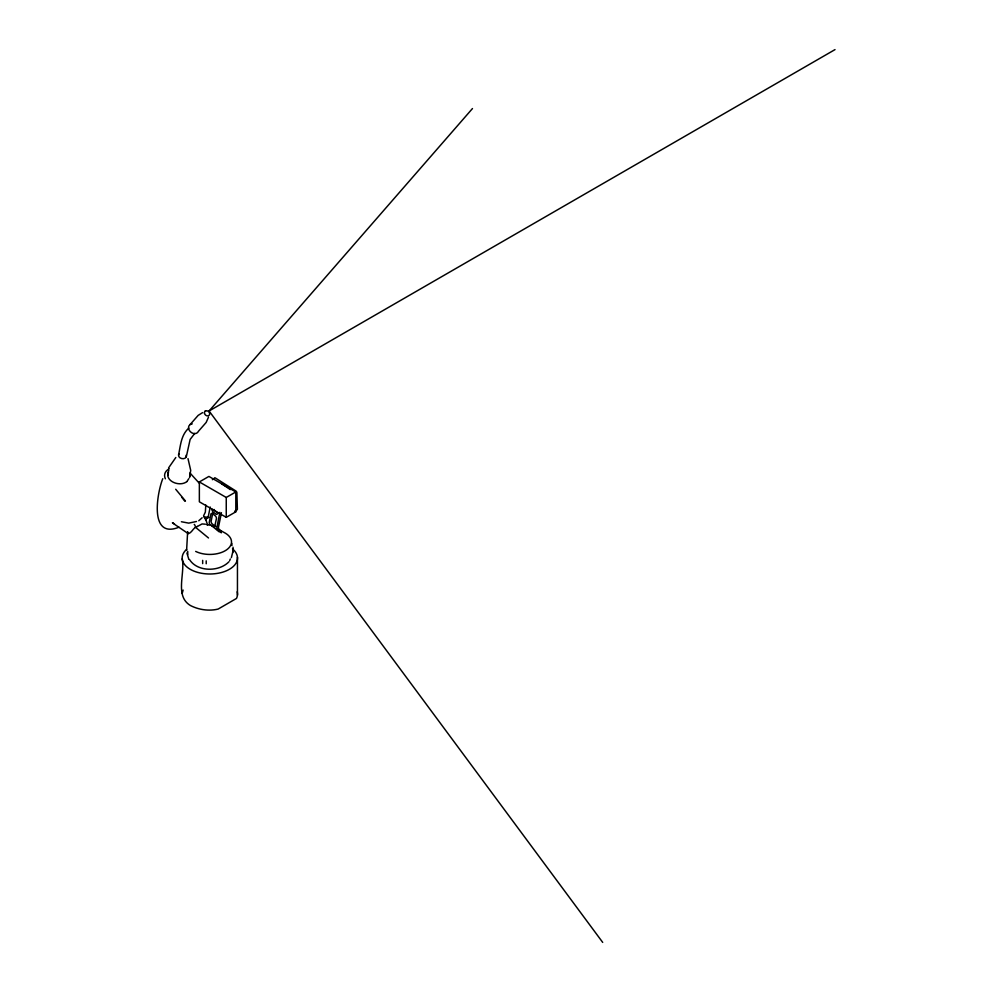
<?xml version="1.0" encoding="UTF-8"?>
<svg xmlns="http://www.w3.org/2000/svg" width="992" height="992" viewBox="0 0 992 992"><rect width="100%" height="100%" fill="white"/><g stroke="black" fill="none" stroke-linecap="round" stroke-linejoin="round"><path stroke-width="1.49" d="M231.917 543.43L231.917 545.6M233.058 547.237L233.058 550.486M237.448 595.15L237.448 557.169M182.218 558.88C185.306 573.723 174.518 595.956 190.439 605.529C198.822 609.82 209.039 611.332 218.141 609.063L236.48 598.449A27.652 15.971 -0.1 0 0 237.2 591.79M205.815 505.015L205.356 512.07L203.558 515.89M187.637 531.836L186.595 550.51M233.058 550.845L231.372 557.628M188.827 428.11C181.09 434.818 180.507 445.656 178.56 454.993C178.176 458.738 184.834 460.201 186.298 456.841L190.129 439.456L194.742 433.405M186.298 456.841L186.087 455.266M189.522 477.648L190.712 470.406L187.996 458.602M189.708 476.631L190.365 473.147M212.362 479.682L213.454 479.049M210.217 507.024L208.06 517.638A2.207 1.277 60 0 1 207.154 518.394L204.86 518.208L203.881 516.882L209.027 517.316M212.796 513.038L211.147 521.16A2.207 1.277 60 0 0 212.35 523.999L214.805 526.008A2.207 1.277 60 0 0 215.983 526.442M219.852 512.331L216.603 528.984L221.315 532.803L221.129 532.084A2.207 1.277 60 0 0 219.976 530.274L219.703 530.038A2.207 1.277 60 0 1 218.488 527.211L221.439 512.703M168.851 470.406C163.283 480.971 179.651 487.394 186.843 481.604M168.491 472.08L167.747 475.441L168.169 472.936M162.775 478.69C156.984 493.123 148.986 539.363 178.982 527.198M182.218 593.377L183.111 590.066M230.305 559.004L229.648 560.654M178.56 454.993L179.168 454.014M188.728 478.752L186.93 481.554M208.481 417.198L206.162 422.443L198.375 431.359A5.53 4.427 41.2 0 1 191.84 432.834A5.53 4.427 41.2 0 1 188.84 426.014L190.352 424.303L192.225 423.869M168.578 467.914L175.807 457.51M228.916 561.77C219.22 571.938 197.433 572.173 189.497 559.538M602.702 942.4L209.076 410.986L472.477 108.537M190.104 424.564L198.152 415.388L202.616 412.598M197.383 526.442C193.08 527.484 192.25 532.58 188.356 533.708L172.707 523.057M202.12 517.774L198.772 520.75M209.076 410.986L835.016 49.6M199.355 481.938L208.903 476.42L235.811 491.958L235.811 511.822L226.25 517.34L199.355 501.803L199.355 481.938L226.25 497.463L235.811 491.958M205.034 411.221L205.79 410.787M196.478 521.482L188.765 523.131L181.387 521.742M197.408 526.442L202.058 523.95L205.344 524.173M206.547 524.632L210.564 525.016M174.443 523.863L172.571 522.908M217.36 528.761L225.494 533.25A21.688 12.524 0 0 1 229.859 546.704L229.512 547.15A21.688 12.524 0 0 1 195.672 551.403M210.577 525.028L214.545 527.285L216.43 518.642A2.207 1.277 60 0 0 215.227 515.815L212.772 513.806A2.207 1.277 60 0 0 210.924 514.129L209.275 522.251A2.207 1.277 60 0 0 209.92 524.483L210.341 524.929M234.596 511.128L235.811 511.822M221.774 483.86L230.33 489.602M172.434 522.809L172.769 523.069M217.484 512.827L215.028 510.818A2.207 1.277 60 0 1 214.049 509.466M211.494 525.549L219.133 531.824M195.263 527.087L208.506 537.974M189.993 473.023L199.045 482.955M175.696 489.254L185.43 500.972M207.626 525.103L205.89 519.87M181.871 497.426L184.834 501.158M205.58 519.076L204.86 518.208L205.976 519.944M187.984 533.002L187.711 532.158M186.893 552.978L188.827 559.29M195.176 525.921L195.052 525.512A2.207 1.29 60 0 0 194.221 524.384M232.773 549.332L232.773 552.581M206.212 560.852L206.212 563.754M202.666 560.368L202.666 563.617M187.736 551.416L187.736 554.664M226.25 497.463L226.25 517.34M235.823 509.851A2.207 1.277 60 0 0 237.386 509.045L236.902 492.801A1.55 0.893 60 0 0 235.898 491.003L215.326 477.97A1.55 0.893 60 0 0 214.235 478.603M217.459 513.583A2.207 1.277 60 0 1 215.611 513.906L213.156 511.897A2.207 1.277 60 0 1 211.953 509.07M232.475 548.849A27.652 15.971 0 0 1 228.47 569.817A27.652 15.971 0 0 1 191.94 570.214A27.652 15.971 0 0 1 186.632 549.332M165.354 478.776A13.938 9.536 11.5 0 1 169.272 468.77M204.439 413.193A2.877 2.306 41.1 0 0 208.729 415.611A2.877 2.306 41.1 0 0 207.96 411.159A2.877 2.306 41.1 0 0 204.439 413.193"/></g></svg>
